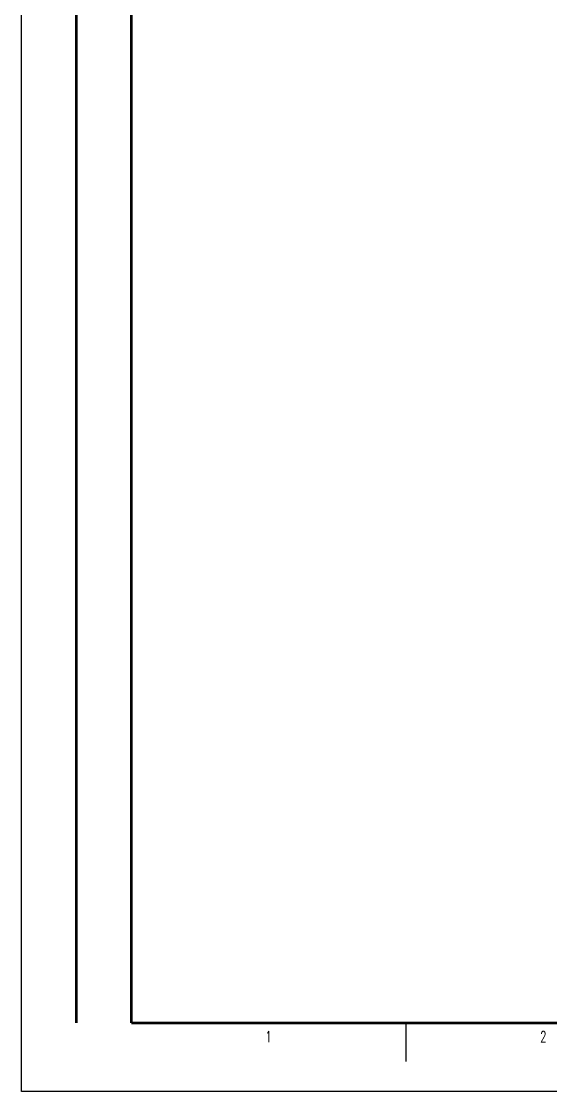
# Model space of a CAD drawing. Header units: millimetres. Extents: x 0 to 134087, y -49114 to 20834.
# Drawn here: x 756 to 4163, y -49114 to -42221 of the extents above; entities that cross this region are included whole.
import ezdxf
from ezdxf.enums import TextEntityAlignment as Align

# ---------------------------------------------------------------- set-up
doc = ezdxf.new("R2010")
doc.units = ezdxf.units.MM
doc.header["$LTSCALE"] = 35
doc.styles.add('ROMANS', font='ROMANS.shx', dxfattribs={"width": 0.8})

# ---------------------------------------------------------------- blocks, each defined once
blk = doc.blocks.new('TITLE')
at = {"color": 7}
for p, q in [((0, 0), (0, 594.85)), ((99.02, 17.68), (99.02, 7.78)), ((841, 0), (0, 0))]:
    blk.add_line(p, q, dxfattribs=at)
at = {"color": 7, "const_width": 0.707}
for points in [[(14.15, 577.17), (14.15, 17.68)], [(28.29, 17.68), (28.29, 577.52)], [(28.29, 17.68), (823.67, 17.68)]]:
    blk.add_lwpolyline(points, dxfattribs=at)
at = {"color": 7, "style": 'ROMANS', "width": 0.7}
for s, p in [('1', (63.66, 14.15)), ('2', (134.39, 14.15))]:
    blk.add_text(s, height=2.83, dxfattribs=at).set_placement(p, align=Align.MIDDLE)

msp = doc.modelspace()

# ---------------------------------------------------------------- block references
at = {"linetype": 'ByBlock', "xscale": 24.99999999749996, "yscale": 24.99999999749996, "zscale": 24.99999999749996}
msp.add_blockref('TITLE', (756.2886, -49114.431), dxfattribs=at)

doc.saveas('drawing.dxf')
